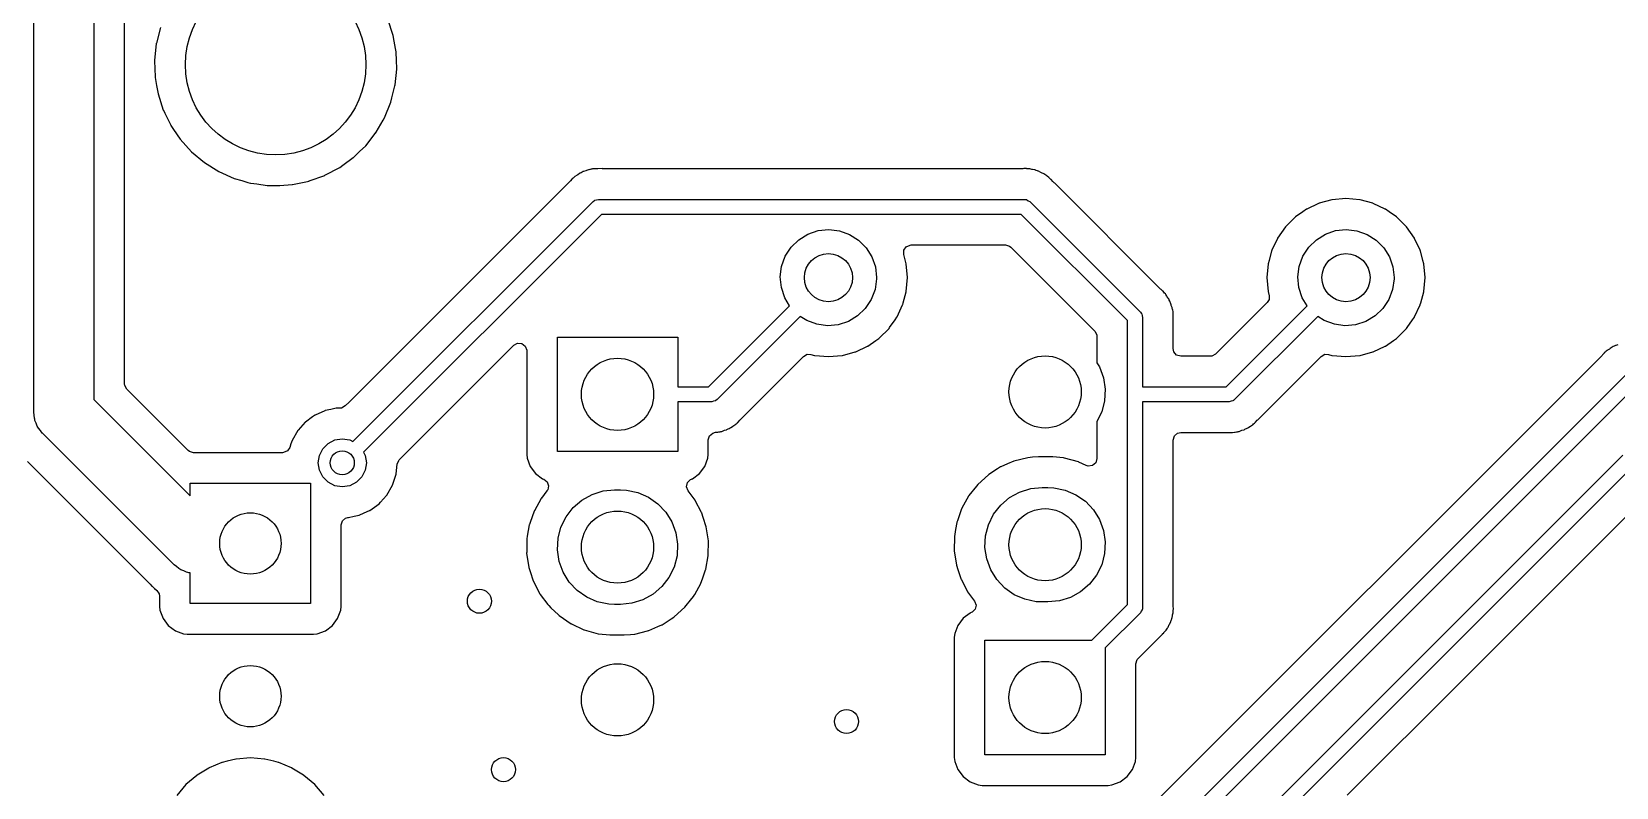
# Model space of a CAD drawing. Extents: x 3.43 to 6.79, y -5.81 to -1.74.
# Drawn here: x 4.605 to 5.641, y -3.63 to -3.135 of the extents above; entities that cross this region are included whole.
import ezdxf

# ---------------------------------------------------------------- set-up
doc = ezdxf.new("R2010")
doc.units = 0
doc.header["$MEASUREMENT"] = 0
doc.layers.add('BLACK', color=7, linetype='CONTINUOUS')

msp = doc.modelspace()

# ---------------------------------------------------------------- linework, layer by layer
at = {"layer": 'BLACK', "linetype": 'CONTINUOUS'}
for p, q in [((4.60606, -3.38401), (4.60606, -3.02574)), ((4.64543, -3.0339), (4.64543, -3.37586)), ((4.66545, -3.36551), (4.66545, -3.04425)), ((4.84124, -3.13747), (4.83782, -3.12696)), ((4.6889, -3.13232), (4.68635, -3.14255)), ((4.84191, -3.14128), (4.84124, -3.13747)), ((4.68624, -3.14306), (4.68513, -3.15371)), ((4.68625, -3.14306), (4.68624, -3.14306)), ((4.68626, -3.14288), (4.68625, -3.14306)), ((4.68635, -3.14255), (4.68626, -3.14288)), ((4.84276, -3.14611), (4.84191, -3.14128)), ((4.84316, -3.14836), (4.84276, -3.14611)), ((4.84317, -3.14854), (4.84316, -3.14836)), ((4.84335, -3.15388), (4.84317, -3.14854)), ((4.84317, -3.14854), (4.84317, -3.14854)), ((4.68513, -3.15371), (4.68511, -3.15388)), ((4.68511, -3.15388), (4.68511, -3.15406)), ((4.68511, -3.15406), (4.68511, -3.15406)), ((4.68511, -3.15406), (4.68548, -3.1646)), ((4.84245, -3.1698), (4.84353, -3.15959)), ((4.84354, -3.15924), (4.84335, -3.15388)), ((4.84353, -3.15959), (4.84355, -3.15942)), ((4.84353, -3.15959), (4.84353, -3.15959)), ((4.84355, -3.15942), (4.84354, -3.15924)), ((4.68548, -3.1646), (4.68549, -3.16494)), ((4.68549, -3.16494), (4.68552, -3.16511)), ((4.68552, -3.16511), (4.68552, -3.16511)), ((4.68552, -3.16511), (4.68644, -3.17028)), ((4.68644, -3.17028), (4.68741, -3.17583)), ((4.84042, -3.17831), (4.84235, -3.17058)), ((4.84235, -3.17058), (4.84239, -3.17041)), ((4.84235, -3.17058), (4.84235, -3.17058)), ((4.84239, -3.17041), (4.84245, -3.1698)), ((4.68741, -3.17583), (4.69083, -3.18634)), ((4.83557, -3.1914), (4.83972, -3.18114)), ((4.83972, -3.18114), (4.84042, -3.17831)), ((4.69083, -3.18634), (4.69091, -3.1865)), ((4.69091, -3.1865), (4.69091, -3.1865)), ((4.69091, -3.1865), (4.69182, -3.18838)), ((4.69182, -3.18838), (4.69568, -3.19628)), ((4.83013, -3.20083), (4.83468, -3.19294)), ((4.83468, -3.19294), (4.83557, -3.1914)), ((4.69568, -3.19628), (4.69578, -3.19643)), ((4.69578, -3.19643), (4.69578, -3.19643)), ((4.69578, -3.19643), (4.6975, -3.19899)), ((4.6975, -3.19899), (4.70186, -3.20545)), ((4.82323, -3.20969), (4.82942, -3.20177)), ((4.82942, -3.20177), (4.82994, -3.20111)), ((4.82994, -3.20111), (4.83004, -3.20098)), ((4.82994, -3.20111), (4.82994, -3.20111)), ((4.83004, -3.20098), (4.83013, -3.20083)), ((4.83013, -3.20083), (4.83013, -3.20083)), ((4.70186, -3.20545), (4.70926, -3.21367)), ((4.70926, -3.21367), (4.71773, -3.22078)), ((4.81603, -3.21664), (4.81925, -3.21354)), ((4.81925, -3.21354), (4.82323, -3.20969)), ((4.71773, -3.22078), (4.72711, -3.22664)), ((4.79657, -3.22906), (4.80633, -3.22387)), ((4.80633, -3.22387), (4.8082, -3.22251)), ((4.8082, -3.22251), (4.81514, -3.21747)), ((4.81514, -3.21747), (4.81528, -3.21737)), ((4.81514, -3.21747), (4.81514, -3.21747)), ((4.81528, -3.21737), (4.81603, -3.21664)), ((4.72711, -3.22664), (4.73722, -3.23114)), ((4.73722, -3.23114), (4.74222, -3.23257)), ((4.74222, -3.23257), (4.7462, -3.23371)), ((4.7462, -3.23371), (4.74785, -3.23419)), ((4.74785, -3.23419), (4.74802, -3.23421)), ((4.74802, -3.23421), (4.74802, -3.23421)), ((4.74802, -3.23421), (4.75194, -3.23476)), ((4.77536, -3.23515), (4.78618, -3.23285)), ((4.78618, -3.23285), (4.78634, -3.23279)), ((4.78634, -3.23279), (4.7964, -3.22912)), ((4.78634, -3.23279), (4.78634, -3.23279)), ((4.7964, -3.22912), (4.79657, -3.22906)), ((4.7964, -3.22912), (4.7964, -3.22912)), ((4.95684, -3.2331), (4.86608, -3.32385)), ((4.95715, -3.23275), (4.95684, -3.2331)), ((4.95806, -3.23165), (4.95715, -3.23275)), ((4.95826, -3.23141), (4.95806, -3.23165)), ((4.95806, -3.23165), (4.95806, -3.23165)), ((4.95891, -3.23094), (4.95826, -3.23141)), ((4.9595, -3.23044), (4.95891, -3.23094)), ((4.95984, -3.23009), (4.9595, -3.23044)), ((4.96007, -3.22987), (4.95984, -3.23009)), ((4.96156, -3.22899), (4.96007, -3.22987)), ((4.96195, -3.22873), (4.96156, -3.22899)), ((4.96311, -3.22789), (4.96195, -3.22873)), ((4.96336, -3.22771), (4.96311, -3.22789)), ((4.96311, -3.22789), (4.96311, -3.22789)), ((4.96365, -3.22759), (4.96336, -3.22771)), ((4.96392, -3.22749), (4.96365, -3.22759)), ((4.96365, -3.22759), (4.96365, -3.22759)), ((4.9641, -3.22741), (4.96392, -3.22749)), ((4.9648, -3.22707), (4.9641, -3.22741)), ((4.96549, -3.22666), (4.9648, -3.22707)), ((4.96579, -3.22658), (4.96549, -3.22666)), ((4.96716, -3.22618), (4.96579, -3.22658)), ((4.96579, -3.22658), (4.96579, -3.22658)), ((4.9676, -3.22603), (4.96716, -3.22618)), ((4.96893, -3.2255), (4.9676, -3.22603)), ((4.96922, -3.22539), (4.96893, -3.2255)), ((4.96893, -3.2255), (4.96893, -3.2255)), ((4.96993, -3.2253), (4.96922, -3.22539)), ((4.97001, -3.22529), (4.96993, -3.2253)), ((4.97077, -3.22513), (4.97001, -3.22529)), ((4.97124, -3.22499), (4.97077, -3.22513)), ((4.97154, -3.22491), (4.97124, -3.22499)), ((4.97185, -3.2249), (4.97154, -3.22491)), ((4.97229, -3.22488), (4.97185, -3.2249)), ((4.97185, -3.2249), (4.97185, -3.2249)), ((4.97328, -3.22485), (4.97229, -3.22488)), ((4.97375, -3.22482), (4.97328, -3.22485)), ((4.9739, -3.2248), (4.97375, -3.22482)), ((4.975, -3.2248), (4.9739, -3.2248)), ((4.97516, -3.22479), (4.975, -3.2248)), ((4.97784, -3.22471), (4.97516, -3.22479)), ((4.97813, -3.22477), (4.97784, -3.22471)), ((4.97857, -3.2248), (4.97813, -3.22477)), ((5.25276, -3.2248), (4.97857, -3.2248)), ((5.25323, -3.22477), (5.25276, -3.2248)), ((5.25391, -3.22471), (5.25323, -3.22477)), ((5.25323, -3.22477), (5.25323, -3.22477)), ((5.25465, -3.22464), (5.25391, -3.22471)), ((5.25496, -3.22461), (5.25465, -3.22464)), ((5.25465, -3.22464), (5.25465, -3.22464)), ((5.25559, -3.22471), (5.25496, -3.22461)), ((5.25575, -3.22473), (5.25559, -3.22471)), ((5.25653, -3.2248), (5.25575, -3.22473)), ((5.25732, -3.2248), (5.25653, -3.2248)), ((5.25763, -3.22487), (5.25732, -3.2248)), ((5.25901, -3.22523), (5.25763, -3.22487)), ((5.25763, -3.22487), (5.25763, -3.22487)), ((5.25947, -3.22532), (5.25901, -3.22523)), ((5.26088, -3.22555), (5.25947, -3.22532)), ((5.26119, -3.2256), (5.26088, -3.22555)), ((5.26088, -3.22555), (5.26088, -3.22555)), ((5.26147, -3.22572), (5.26119, -3.2256)), ((5.26192, -3.22591), (5.26147, -3.22572)), ((5.26147, -3.22572), (5.26147, -3.22572)), ((5.26266, -3.22616), (5.26192, -3.22591)), ((5.26313, -3.22628), (5.26266, -3.22616)), ((5.26343, -3.22636), (5.26313, -3.22628)), ((5.26313, -3.22628), (5.26313, -3.22628)), ((5.26488, -3.22716), (5.26343, -3.22636)), ((5.26495, -3.2272), (5.26488, -3.22716)), ((5.26537, -3.22741), (5.26495, -3.2272)), ((5.26697, -3.2281), (5.26537, -3.22741)), ((5.26757, -3.22857), (5.26697, -3.2281)), ((5.2676, -3.22859), (5.26757, -3.22857)), ((5.26825, -3.22901), (5.2676, -3.22859)), ((5.26868, -3.22925), (5.26825, -3.22901)), ((5.26895, -3.2294), (5.26868, -3.22925)), ((5.26868, -3.22925), (5.26868, -3.22925)), ((5.26918, -3.22961), (5.26895, -3.2294)), ((5.27022, -3.23059), (5.26918, -3.22961)), ((5.27057, -3.23089), (5.27022, -3.23059)), ((5.27058, -3.2309), (5.27057, -3.23089)), ((5.2707, -3.23099), (5.27058, -3.2309)), ((5.27081, -3.2311), (5.2707, -3.23099)), ((5.27148, -3.23177), (5.27081, -3.2311)), ((5.27159, -3.23188), (5.27148, -3.23177)), ((5.27289, -3.2331), (5.27159, -3.23188)), ((5.27354, -3.23371), (5.27289, -3.2331)), ((5.27371, -3.23397), (5.27354, -3.23371)), ((5.274, -3.23429), (5.27371, -3.23397)), ((5.34321, -3.30351), (5.274, -3.23429)), ((4.75194, -3.23476), (4.7588, -3.23572)), ((4.7588, -3.23572), (4.76709, -3.23572)), ((4.76709, -3.23572), (4.76717, -3.23572)), ((4.76717, -3.23572), (4.77519, -3.23516)), ((4.76717, -3.23572), (4.76717, -3.23572)), ((4.77519, -3.23516), (4.77536, -3.23515)), ((4.77519, -3.23516), (4.77519, -3.23516)), ((4.97431, -3.24516), (4.97547, -3.24481)), ((4.97547, -3.24481), (5.25417, -3.24481)), ((5.25417, -3.24481), (5.25504, -3.24494)), ((5.46457, -3.24435), (5.45559, -3.24514)), ((5.47355, -3.24514), (5.46457, -3.24435)), ((4.81487, -3.40337), (4.97199, -3.24626)), ((4.97751, -3.25466), (4.82183, -3.41033)), ((4.97199, -3.24626), (4.97269, -3.24573)), ((4.97269, -3.24573), (4.97281, -3.24559)), ((4.97281, -3.24559), (4.97292, -3.24556)), ((4.97292, -3.24556), (4.97312, -3.24541)), ((4.97312, -3.24541), (4.97431, -3.24516)), ((5.25213, -3.25466), (4.97751, -3.25466)), ((5.32165, -3.32418), (5.25213, -3.25466)), ((5.25504, -3.24494), (5.25522, -3.24493)), ((5.25522, -3.24493), (5.25532, -3.24498)), ((5.25532, -3.24498), (5.25557, -3.24502)), ((5.25557, -3.24502), (5.25659, -3.24568)), ((5.25659, -3.24568), (5.25765, -3.24626)), ((5.25765, -3.24626), (5.33005, -3.31866)), ((5.43631, -3.25296), (5.4315, -3.25632)), ((5.43871, -3.25128), (5.43631, -3.25296)), ((5.43891, -3.25119), (5.43871, -3.25128)), ((5.44668, -3.24756), (5.43891, -3.25119)), ((5.43891, -3.25119), (5.43891, -3.25119)), ((5.44688, -3.24747), (5.44668, -3.24756)), ((5.44668, -3.24756), (5.44668, -3.24756)), ((5.44709, -3.24741), (5.44688, -3.24747)), ((5.45538, -3.24519), (5.44709, -3.24741)), ((5.44709, -3.24741), (5.44709, -3.24741)), ((5.45559, -3.24514), (5.45538, -3.24519)), ((5.45538, -3.24519), (5.45538, -3.24519)), ((5.47376, -3.24519), (5.47355, -3.24514)), ((5.48204, -3.24741), (5.47376, -3.24519)), ((5.47376, -3.24519), (5.47376, -3.24519)), ((5.48225, -3.24747), (5.48204, -3.24741)), ((5.48204, -3.24741), (5.48204, -3.24741)), ((5.48245, -3.24756), (5.48225, -3.24747)), ((5.49023, -3.25119), (5.48245, -3.24756)), ((5.48245, -3.24756), (5.48245, -3.24756)), ((5.49042, -3.25128), (5.49023, -3.25119)), ((5.49023, -3.25119), (5.49023, -3.25119)), ((5.49283, -3.25296), (5.49042, -3.25128)), ((5.49763, -3.25632), (5.49283, -3.25296)), ((5.11257, -3.26756), (5.11922, -3.2653)), ((5.11922, -3.2653), (5.1262, -3.26457)), ((5.1262, -3.26457), (5.13318, -3.2654)), ((5.13318, -3.2654), (5.13979, -3.26775)), ((5.42495, -3.26282), (5.41978, -3.27021)), ((5.43133, -3.25645), (5.42495, -3.26282)), ((5.4315, -3.25632), (5.43133, -3.25645)), ((5.4315, -3.25632), (5.4315, -3.25632)), ((5.45116, -3.26756), (5.4578, -3.2653)), ((5.4578, -3.2653), (5.46479, -3.26457)), ((5.46479, -3.26457), (5.47176, -3.2654)), ((5.47176, -3.2654), (5.47837, -3.26775)), ((5.49781, -3.25645), (5.49763, -3.25632)), ((5.49763, -3.25632), (5.49763, -3.25632)), ((5.50418, -3.26282), (5.49781, -3.25645)), ((5.50935, -3.27021), (5.50418, -3.26282)), ((5.10158, -3.27616), (5.10659, -3.27124)), ((5.10659, -3.27124), (5.11257, -3.26756)), ((5.13979, -3.26775), (5.14572, -3.27152)), ((5.14572, -3.27152), (5.15067, -3.2765)), ((5.17533, -3.27813), (5.17689, -3.27581)), ((5.17689, -3.27581), (5.17946, -3.27471)), ((5.17946, -3.27471), (5.18005, -3.27468)), ((5.18005, -3.27468), (5.24179, -3.27468)), ((5.24179, -3.27468), (5.24447, -3.27546)), ((5.24447, -3.27546), (5.24529, -3.27613)), ((5.41969, -3.2704), (5.41609, -3.27813)), ((5.41978, -3.27021), (5.41969, -3.2704)), ((5.41969, -3.2704), (5.41969, -3.2704)), ((5.44016, -3.27616), (5.44518, -3.27124)), ((5.44518, -3.27124), (5.45116, -3.26756)), ((5.47837, -3.26775), (5.4843, -3.27152)), ((5.4843, -3.27152), (5.48925, -3.2765)), ((5.50944, -3.2704), (5.50935, -3.27021)), ((5.51304, -3.27813), (5.50944, -3.2704)), ((5.50944, -3.2704), (5.50944, -3.2704)), ((5.09537, -3.28866), (5.09777, -3.28206)), ((5.09777, -3.28206), (5.10158, -3.27616)), ((5.15067, -3.2765), (5.15439, -3.28245)), ((5.15439, -3.28245), (5.1567, -3.28909)), ((5.17526, -3.28092), (5.17533, -3.27813)), ((5.17691, -3.28708), (5.17526, -3.28092)), ((5.24529, -3.27613), (5.25793, -3.28877)), ((5.41421, -3.28494), (5.41364, -3.28708)), ((5.41592, -3.27859), (5.41421, -3.28494)), ((5.41597, -3.27838), (5.41592, -3.27859)), ((5.41592, -3.27859), (5.41592, -3.27859)), ((5.41609, -3.27813), (5.41597, -3.27838)), ((5.43395, -3.28866), (5.43636, -3.28206)), ((5.43636, -3.28206), (5.44016, -3.27616)), ((5.48925, -3.2765), (5.49297, -3.28245)), ((5.49297, -3.28245), (5.49528, -3.28909)), ((5.51316, -3.27838), (5.51304, -3.27813)), ((5.51322, -3.27859), (5.51316, -3.27838)), ((5.51492, -3.28494), (5.51322, -3.27859)), ((5.51322, -3.27859), (5.51322, -3.27859)), ((5.51549, -3.28708), (5.51492, -3.28494)), ((5.09449, -3.29562), (5.09537, -3.28866)), ((5.09518, -3.30261), (5.09449, -3.29562)), ((5.1567, -3.28909), (5.15748, -3.29606)), ((5.15748, -3.29606), (5.15747, -3.29694)), ((5.1777, -3.29606), (5.17691, -3.28708)), ((5.17691, -3.30504), (5.1777, -3.29606)), ((5.25793, -3.28877), (5.28737, -3.31821)), ((5.41364, -3.28708), (5.41285, -3.29606)), ((5.41285, -3.29606), (5.41364, -3.30504)), ((5.43307, -3.29562), (5.43395, -3.28866)), ((5.43376, -3.30261), (5.43307, -3.29562)), ((5.49528, -3.28909), (5.49606, -3.29606)), ((5.49606, -3.29606), (5.49605, -3.29694)), ((5.51628, -3.29606), (5.51549, -3.28708)), ((5.51549, -3.30504), (5.51628, -3.29606)), ((5.09739, -3.30927), (5.09518, -3.30261)), ((5.15649, -3.3039), (5.154, -3.31046)), ((5.15747, -3.29694), (5.15649, -3.3039)), ((5.17487, -3.31266), (5.17686, -3.30525)), ((5.17686, -3.30525), (5.17691, -3.30504)), ((5.17686, -3.30525), (5.17686, -3.30525)), ((5.34356, -3.30382), (5.34321, -3.30351)), ((5.34459, -3.30468), (5.34356, -3.30382)), ((5.3449, -3.30493), (5.34459, -3.30468)), ((5.34537, -3.30558), (5.3449, -3.30493)), ((5.34587, -3.30617), (5.34537, -3.30558)), ((5.34644, -3.30673), (5.34587, -3.30617)), ((5.3466, -3.307), (5.34644, -3.30673)), ((5.34732, -3.30823), (5.3466, -3.307)), ((5.41364, -3.30504), (5.41417, -3.307)), ((5.41417, -3.307), (5.41431, -3.30754)), ((5.43598, -3.30927), (5.43376, -3.30261)), ((5.49507, -3.3039), (5.49258, -3.31046)), ((5.49605, -3.29694), (5.49507, -3.3039)), ((5.51345, -3.31266), (5.51544, -3.30525)), ((5.51544, -3.30525), (5.51549, -3.30504)), ((5.51544, -3.30525), (5.51544, -3.30525)), ((5.04757, -3.36752), (5.10057, -3.31452)), ((5.10057, -3.31452), (5.09739, -3.30927)), ((5.15011, -3.31631), (5.14503, -3.32115)), ((5.154, -3.31046), (5.15011, -3.31631)), ((5.17086, -3.32172), (5.17449, -3.31395)), ((5.17449, -3.31395), (5.17458, -3.31375)), ((5.17449, -3.31395), (5.17449, -3.31395)), ((5.17458, -3.31375), (5.17487, -3.31266)), ((5.34758, -3.30862), (5.34732, -3.30823)), ((5.3482, -3.30948), (5.34758, -3.30862)), ((5.3486, -3.31003), (5.3482, -3.30948)), ((5.34886, -3.31067), (5.3486, -3.31003)), ((5.3489, -3.31077), (5.34886, -3.31067)), ((5.34924, -3.31147), (5.3489, -3.31077)), ((5.34965, -3.31216), (5.34924, -3.31147)), ((5.34973, -3.31246), (5.34965, -3.31216)), ((5.35013, -3.31383), (5.34973, -3.31246)), ((5.35028, -3.31427), (5.35013, -3.31383)), ((5.35081, -3.3156), (5.35028, -3.31427)), ((5.35092, -3.31589), (5.35081, -3.3156)), ((5.35081, -3.3156), (5.35081, -3.3156)), ((5.35096, -3.3162), (5.35092, -3.31589)), ((5.35102, -3.31668), (5.35096, -3.3162)), ((5.35096, -3.3162), (5.35096, -3.3162)), ((5.35118, -3.31744), (5.35102, -3.31668)), ((5.41303, -3.31233), (5.37931, -3.34605)), ((5.38615, -3.36752), (5.43915, -3.31452)), ((5.41424, -3.31034), (5.41303, -3.31233)), ((5.41431, -3.30754), (5.41424, -3.31034)), ((5.43915, -3.31452), (5.43598, -3.30927)), ((5.48869, -3.31631), (5.48361, -3.32115)), ((5.49258, -3.31046), (5.48869, -3.31631)), ((5.50944, -3.32172), (5.51307, -3.31395)), ((5.51307, -3.31395), (5.51316, -3.31375)), ((5.51307, -3.31395), (5.51307, -3.31395)), ((5.51316, -3.31375), (5.51345, -3.31266)), ((4.86608, -3.32385), (4.81242, -3.3775)), ((5.10758, -3.32143), (5.05309, -3.37592)), ((5.11178, -3.32418), (5.10758, -3.32143)), ((5.11836, -3.32662), (5.11178, -3.32418)), ((5.12532, -3.32755), (5.11836, -3.32662)), ((5.13232, -3.32692), (5.12532, -3.32755)), ((5.139, -3.32475), (5.13232, -3.32692)), ((5.14503, -3.32115), (5.139, -3.32475)), ((5.16599, -3.32875), (5.16958, -3.32362)), ((5.16958, -3.32362), (5.17077, -3.32192)), ((5.17077, -3.32192), (5.17086, -3.32172)), ((5.17086, -3.32172), (5.17086, -3.32172)), ((5.28737, -3.31821), (5.30018, -3.33102)), ((5.32165, -3.50997), (5.32165, -3.32418)), ((5.33005, -3.31866), (5.33058, -3.31936)), ((5.33058, -3.31936), (5.33072, -3.31948)), ((5.33072, -3.31948), (5.33075, -3.31959)), ((5.33075, -3.31959), (5.3309, -3.31979)), ((5.3309, -3.31979), (5.33115, -3.32098)), ((5.33115, -3.32098), (5.3315, -3.32214)), ((5.3315, -3.32214), (5.3315, -3.36752)), ((5.3514, -3.31821), (5.35118, -3.31744)), ((5.35141, -3.31852), (5.3514, -3.31821)), ((5.35146, -3.31995), (5.35141, -3.31852)), ((5.35141, -3.31852), (5.35141, -3.31852)), ((5.3515, -3.32041), (5.35146, -3.31995)), ((5.35152, -3.32057), (5.3515, -3.32041)), ((5.35152, -3.32167), (5.35152, -3.32057)), ((5.35152, -3.32183), (5.35152, -3.32167)), ((5.3516, -3.32451), (5.35152, -3.32183)), ((5.35152, -3.32524), (5.35154, -3.3248)), ((5.35152, -3.34254), (5.35152, -3.32524)), ((5.35154, -3.3248), (5.3516, -3.32451)), ((5.44616, -3.32143), (5.39167, -3.37592)), ((5.45037, -3.32418), (5.44616, -3.32143)), ((5.45695, -3.32662), (5.45037, -3.32418)), ((5.46391, -3.32755), (5.45695, -3.32662)), ((5.4709, -3.32692), (5.46391, -3.32755)), ((5.47758, -3.32475), (5.4709, -3.32692)), ((5.48361, -3.32115), (5.47758, -3.32475)), ((5.50457, -3.32875), (5.50816, -3.32362)), ((5.50816, -3.32362), (5.50935, -3.32192)), ((5.50935, -3.32192), (5.50944, -3.32172)), ((5.50944, -3.32172), (5.50944, -3.32172)), ((4.94862, -3.40994), (4.94862, -3.33494)), ((4.94862, -3.33494), (5.02736, -3.33494)), ((5.02736, -3.33494), (5.02736, -3.36752)), ((5.15184, -3.34085), (5.15709, -3.33717)), ((5.15709, -3.33717), (5.15905, -3.3358)), ((5.15905, -3.3358), (5.15922, -3.33568)), ((5.15905, -3.3358), (5.15905, -3.3358)), ((5.15922, -3.33568), (5.1656, -3.3293)), ((5.1656, -3.3293), (5.16599, -3.32875)), ((5.30018, -3.33102), (5.30152, -3.33347)), ((5.30152, -3.33347), (5.30163, -3.33453)), ((5.30163, -3.33453), (5.30163, -3.35175)), ((5.49042, -3.34085), (5.49568, -3.33717)), ((5.49568, -3.33717), (5.49763, -3.3358)), ((5.49763, -3.3358), (5.49781, -3.33568)), ((5.49763, -3.3358), (5.49763, -3.3358)), ((5.49781, -3.33568), (5.50418, -3.3293)), ((5.50418, -3.3293), (5.50457, -3.32875)), ((4.8452, -3.41527), (4.92013, -3.34034)), ((4.92013, -3.34034), (4.92259, -3.339)), ((4.92259, -3.339), (4.92538, -3.3392)), ((4.92538, -3.3392), (4.92761, -3.34088)), ((4.92761, -3.34088), (4.92859, -3.3435)), ((4.92859, -3.3435), (4.9286, -3.34385)), ((4.9286, -3.34385), (4.9286, -3.41184)), ((5.06824, -3.38908), (5.10971, -3.3476)), ((5.10971, -3.3476), (5.11217, -3.34626)), ((5.11217, -3.34626), (5.11451, -3.34632)), ((5.11451, -3.34632), (5.11679, -3.34693)), ((5.11679, -3.34693), (5.1168, -3.34693)), ((5.1168, -3.34693), (5.117, -3.34699)), ((5.117, -3.34699), (5.12598, -3.34778)), ((5.12598, -3.34778), (5.13496, -3.34699)), ((5.13496, -3.34699), (5.13517, -3.34693)), ((5.13517, -3.34693), (5.14346, -3.34471)), ((5.13517, -3.34693), (5.13517, -3.34693)), ((5.14346, -3.34471), (5.14367, -3.34466)), ((5.14346, -3.34471), (5.14346, -3.34471)), ((5.14367, -3.34466), (5.14387, -3.34457)), ((5.14387, -3.34457), (5.15164, -3.34094)), ((5.15164, -3.34094), (5.15184, -3.34085)), ((5.15164, -3.34094), (5.15164, -3.34094)), ((5.63215, -3.34692), (5.26701, -3.71206)), ((5.35196, -3.3446), (5.35152, -3.34254)), ((5.35379, -3.34671), (5.35196, -3.3446)), ((5.35648, -3.3475), (5.35379, -3.34671)), ((5.3758, -3.3475), (5.35648, -3.3475)), ((5.37686, -3.34739), (5.3758, -3.3475)), ((5.37931, -3.34605), (5.37686, -3.34739)), ((5.40682, -3.38908), (5.4483, -3.3476)), ((5.4483, -3.3476), (5.45075, -3.34626)), ((5.45075, -3.34626), (5.45309, -3.34632)), ((5.45309, -3.34632), (5.45538, -3.34693)), ((5.45538, -3.34693), (5.45538, -3.34693)), ((5.45538, -3.34693), (5.45559, -3.34699)), ((5.45559, -3.34699), (5.46457, -3.34778)), ((5.46457, -3.34778), (5.47355, -3.34699)), ((5.47355, -3.34699), (5.47376, -3.34693)), ((5.47376, -3.34693), (5.48204, -3.34471)), ((5.47376, -3.34693), (5.47376, -3.34693)), ((5.48204, -3.34471), (5.48225, -3.34466)), ((5.48204, -3.34471), (5.48204, -3.34471)), ((5.48225, -3.34466), (5.48245, -3.34457)), ((5.48245, -3.34457), (5.49023, -3.34094)), ((5.49023, -3.34094), (5.49042, -3.34085)), ((5.49023, -3.34094), (5.49023, -3.34094)), ((5.63247, -3.34658), (5.63215, -3.34692)), ((5.63338, -3.34548), (5.63247, -3.34658)), ((5.63358, -3.34524), (5.63338, -3.34548)), ((5.63422, -3.34477), (5.63358, -3.34524)), ((5.63482, -3.34426), (5.63422, -3.34477)), ((5.63538, -3.3437), (5.63482, -3.34426)), ((5.63565, -3.34354), (5.63538, -3.3437)), ((5.63688, -3.34281), (5.63565, -3.34354)), ((5.63565, -3.34354), (5.63565, -3.34354)), ((5.63727, -3.34256), (5.63688, -3.34281)), ((5.63739, -3.34247), (5.63727, -3.34256)), ((5.63868, -3.34153), (5.63739, -3.34247)), ((5.63942, -3.34124), (5.63868, -3.34153)), ((5.64012, -3.3409), (5.63942, -3.34124)), ((5.64054, -3.34065), (5.64012, -3.3409)), ((5.6408, -3.34049), (5.64054, -3.34065)), ((5.6411, -3.3404), (5.6408, -3.34049)), ((5.64248, -3.34001), (5.6411, -3.3404)), ((5.6411, -3.3404), (5.6411, -3.3404)), ((5.30163, -3.35175), (5.30329, -3.35443)), ((5.30329, -3.35443), (5.30591, -3.36154)), ((4.66557, -3.36657), (4.66545, -3.36551)), ((4.66691, -3.36902), (4.66557, -3.36657)), ((4.70708, -3.40919), (4.66691, -3.36902)), ((5.02736, -3.36752), (5.04757, -3.36752)), ((5.26241, -3.74497), (5.64731, -3.36008)), ((5.65283, -3.36848), (5.26793, -3.75337)), ((5.30591, -3.36154), (5.30704, -3.36903)), ((5.30704, -3.36903), (5.30665, -3.3766)), ((5.3315, -3.36752), (5.38615, -3.36752)), ((4.64543, -3.37586), (4.70842, -3.43885)), ((4.81242, -3.3775), (4.80986, -3.38006)), ((5.04961, -3.37736), (5.02736, -3.37736)), ((5.02736, -3.37736), (5.02736, -3.40994)), ((5.05077, -3.37702), (5.04961, -3.37736)), ((5.05195, -3.37677), (5.05077, -3.37702)), ((5.05216, -3.37661), (5.05195, -3.37677)), ((5.05226, -3.37658), (5.05216, -3.37661)), ((5.05238, -3.37645), (5.05226, -3.37658)), ((5.05309, -3.37592), (5.05238, -3.37645)), ((5.30665, -3.3766), (5.30473, -3.38394)), ((5.38819, -3.37736), (5.3315, -3.37736)), ((5.3315, -3.37736), (5.3315, -3.51201)), ((5.38935, -3.37702), (5.38819, -3.37736)), ((5.39054, -3.37677), (5.38935, -3.37702)), ((5.39074, -3.37661), (5.39054, -3.37677)), ((5.39085, -3.37658), (5.39074, -3.37661)), ((5.39097, -3.37645), (5.39085, -3.37658)), ((5.39167, -3.37592), (5.39097, -3.37645)), ((4.60635, -3.386), (4.60606, -3.38401)), ((4.60647, -3.388), (4.60635, -3.386)), ((4.60674, -3.38875), (4.60647, -3.388)), ((4.60685, -3.38954), (4.60674, -3.38875)), ((4.60769, -3.39136), (4.60685, -3.38954)), ((4.78837, -3.38727), (4.78385, -3.39056)), ((4.78972, -3.38629), (4.78837, -3.38727)), ((4.78993, -3.38614), (4.78972, -3.38629)), ((4.78972, -3.38629), (4.78972, -3.38629)), ((4.79017, -3.38603), (4.78993, -3.38614)), ((4.79656, -3.38318), (4.79017, -3.38603)), ((4.79017, -3.38603), (4.79017, -3.38603)), ((4.7968, -3.38308), (4.79656, -3.38318)), ((4.79656, -3.38318), (4.79656, -3.38318)), ((4.80048, -3.3823), (4.7968, -3.38308)), ((4.8039, -3.38157), (4.80048, -3.3823)), ((4.80415, -3.38152), (4.8039, -3.38157)), ((4.8039, -3.38157), (4.8039, -3.38157)), ((4.80636, -3.38152), (4.80415, -3.38152)), ((4.80741, -3.3814), (4.80636, -3.38152)), ((4.80986, -3.38006), (4.80741, -3.3814)), ((5.06682, -3.39077), (5.06793, -3.38943)), ((5.06793, -3.38943), (5.06824, -3.38908)), ((5.30473, -3.38394), (5.30163, -3.39024)), ((5.4054, -3.39077), (5.40651, -3.38943)), ((5.40651, -3.38943), (5.40682, -3.38908)), ((4.60837, -3.39325), (4.60769, -3.39136)), ((4.60884, -3.39389), (4.60837, -3.39325)), ((4.60916, -3.39462), (4.60884, -3.39389)), ((4.61047, -3.39614), (4.60916, -3.39462)), ((4.61166, -3.39776), (4.61047, -3.39614)), ((4.61183, -3.39793), (4.61166, -3.39776)), ((4.69785, -3.48395), (4.61183, -3.39793)), ((4.77882, -3.39614), (4.77506, -3.40266)), ((4.77903, -3.39591), (4.77882, -3.39614)), ((4.78367, -3.39075), (4.77903, -3.39591)), ((4.78385, -3.39056), (4.78367, -3.39075)), ((4.78367, -3.39075), (4.78367, -3.39075)), ((5.04738, -3.40227), (5.04817, -3.39959)), ((5.04817, -3.39959), (5.05028, -3.39776)), ((5.05028, -3.39776), (5.05219, -3.39731)), ((5.05219, -3.39731), (5.05323, -3.39728)), ((5.05323, -3.39728), (5.05354, -3.39727)), ((5.05354, -3.39727), (5.0543, -3.39705)), ((5.0543, -3.39705), (5.05507, -3.39689)), ((5.05507, -3.39689), (5.05555, -3.39683)), ((5.05555, -3.39683), (5.05586, -3.39679)), ((5.05555, -3.39683), (5.05555, -3.39683)), ((5.05586, -3.39679), (5.05615, -3.39668)), ((5.05615, -3.39668), (5.05748, -3.39615)), ((5.05615, -3.39668), (5.05615, -3.39668)), ((5.05748, -3.39615), (5.05792, -3.396)), ((5.05792, -3.396), (5.05929, -3.3956)), ((5.05929, -3.3956), (5.05959, -3.39551)), ((5.05929, -3.3956), (5.05929, -3.3956)), ((5.05959, -3.39551), (5.05986, -3.39535)), ((5.05986, -3.39535), (5.06028, -3.39511)), ((5.05986, -3.39535), (5.05986, -3.39535)), ((5.06028, -3.39511), (5.06098, -3.39476)), ((5.06098, -3.39476), (5.06172, -3.39447)), ((5.06172, -3.39447), (5.06213, -3.39417)), ((5.06213, -3.39417), (5.06313, -3.39345)), ((5.06313, -3.39345), (5.06352, -3.39319)), ((5.06352, -3.39319), (5.06475, -3.39246)), ((5.06475, -3.39246), (5.06501, -3.3923)), ((5.06475, -3.39246), (5.06475, -3.39246)), ((5.06501, -3.3923), (5.06558, -3.39174)), ((5.06558, -3.39174), (5.06617, -3.39124)), ((5.06617, -3.39124), (5.06656, -3.39095)), ((5.06656, -3.39095), (5.06682, -3.39077)), ((5.30163, -3.39024), (5.30163, -3.41455)), ((5.35152, -3.40234), (5.3523, -3.39966)), ((5.3523, -3.39966), (5.35442, -3.39783)), ((5.35442, -3.39783), (5.35648, -3.39738)), ((5.35648, -3.39738), (5.38509, -3.39738)), ((5.38509, -3.39738), (5.38553, -3.3974)), ((5.38553, -3.3974), (5.38582, -3.39747)), ((5.38582, -3.39747), (5.38614, -3.39746)), ((5.38614, -3.39746), (5.3885, -3.39738)), ((5.38614, -3.39746), (5.38614, -3.39746)), ((5.3885, -3.39738), (5.38866, -3.39738)), ((5.38866, -3.39738), (5.38976, -3.39738)), ((5.38976, -3.39738), (5.38991, -3.39736)), ((5.38991, -3.39736), (5.38992, -3.39736)), ((5.38992, -3.39736), (5.39038, -3.39733)), ((5.39038, -3.39733), (5.39165, -3.39729)), ((5.39165, -3.39729), (5.39181, -3.39728)), ((5.39181, -3.39728), (5.39212, -3.39727)), ((5.39212, -3.39727), (5.39289, -3.39705)), ((5.39289, -3.39705), (5.39365, -3.39689)), ((5.39365, -3.39689), (5.39413, -3.39683)), ((5.39413, -3.39683), (5.39444, -3.39679)), ((5.39413, -3.39683), (5.39413, -3.39683)), ((5.39444, -3.39679), (5.39473, -3.39668)), ((5.39473, -3.39668), (5.39606, -3.39615)), ((5.39473, -3.39668), (5.39473, -3.39668)), ((5.39606, -3.39615), (5.3965, -3.396)), ((5.3965, -3.396), (5.39787, -3.3956)), ((5.39787, -3.3956), (5.39817, -3.39551)), ((5.39787, -3.3956), (5.39787, -3.3956)), ((5.39817, -3.39551), (5.39844, -3.39535)), ((5.39844, -3.39535), (5.39886, -3.39511)), ((5.39844, -3.39535), (5.39844, -3.39535)), ((5.39886, -3.39511), (5.39956, -3.39476)), ((5.39956, -3.39476), (5.4003, -3.39447)), ((5.4003, -3.39447), (5.40071, -3.39417)), ((5.40071, -3.39417), (5.40171, -3.39345)), ((5.40171, -3.39345), (5.4021, -3.39319)), ((5.4021, -3.39319), (5.40333, -3.39246)), ((5.40333, -3.39246), (5.4036, -3.3923)), ((5.40333, -3.39246), (5.40333, -3.39246)), ((5.4036, -3.3923), (5.40416, -3.39174)), ((5.40416, -3.39174), (5.40475, -3.39124)), ((5.40475, -3.39124), (5.40515, -3.39095)), ((5.40515, -3.39095), (5.4054, -3.39077)), ((4.70791, -3.40986), (4.70708, -3.40919)), ((4.71059, -3.41065), (4.70791, -3.40986)), ((4.76886, -3.41065), (4.71059, -3.41065)), ((4.76942, -3.41061), (4.76886, -3.41065)), ((4.772, -3.40953), (4.76942, -3.41061)), ((4.77358, -3.40722), (4.772, -3.40953)), ((4.77431, -3.40495), (4.77358, -3.40722)), ((4.77506, -3.40266), (4.77431, -3.40495)), ((4.79294, -3.41242), (4.79517, -3.40803)), ((4.79517, -3.40803), (4.79866, -3.40454)), ((4.79866, -3.40454), (4.80305, -3.40231)), ((4.80305, -3.40231), (4.80791, -3.40154)), ((4.80791, -3.40154), (4.81278, -3.40231)), ((4.81278, -3.40231), (4.81487, -3.40337)), ((4.82183, -3.41033), (4.82289, -3.41242)), ((5.02736, -3.40994), (4.94862, -3.40994)), ((5.04738, -3.41184), (5.04738, -3.40227)), ((5.35152, -3.5106), (5.35152, -3.40234)), ((4.60206, -3.41648), (4.68197, -3.49639)), ((4.79217, -3.41728), (4.79294, -3.41242)), ((4.79294, -3.42215), (4.79217, -3.41728)), ((4.82289, -3.41242), (4.82366, -3.41728)), ((4.82366, -3.41728), (4.82289, -3.42215)), ((4.84312, -3.42445), (4.84378, -3.41826)), ((4.84378, -3.41826), (4.84484, -3.41567)), ((4.84484, -3.41567), (4.8452, -3.41527)), ((4.9286, -3.41184), (4.92887, -3.41428)), ((4.92887, -3.41428), (4.93088, -3.41965)), ((4.93088, -3.41965), (4.93432, -3.42424)), ((5.04166, -3.42424), (5.0451, -3.41965)), ((5.0451, -3.41965), (5.04712, -3.41428)), ((5.04712, -3.41428), (5.04738, -3.41184)), ((5.1668, -3.89123), (5.64569, -3.41233)), ((5.65121, -3.42073), (5.1752, -3.89675)), ((5.23857, -3.42), (5.2366, -3.42127)), ((5.23876, -3.41992), (5.23857, -3.42)), ((5.24322, -3.41798), (5.23876, -3.41992)), ((5.23876, -3.41992), (5.23876, -3.41992)), ((5.24725, -3.41623), (5.24322, -3.41798)), ((5.25642, -3.41392), (5.24725, -3.41623)), ((5.25937, -3.41368), (5.25642, -3.41392)), ((5.26335, -3.41335), (5.25937, -3.41368)), ((5.26345, -3.41335), (5.26335, -3.41335)), ((5.26335, -3.41335), (5.26335, -3.41335)), ((5.27268, -3.41335), (5.26345, -3.41335)), ((5.27281, -3.41336), (5.27268, -3.41335)), ((5.27968, -3.41409), (5.27281, -3.41336)), ((5.27281, -3.41336), (5.27281, -3.41336)), ((5.2804, -3.41417), (5.27968, -3.41409)), ((5.28952, -3.4167), (5.2804, -3.41417)), ((5.2897, -3.41679), (5.28952, -3.4167)), ((5.29458, -3.41905), (5.2897, -3.41679)), ((5.2897, -3.41679), (5.2897, -3.41679)), ((5.29597, -3.41946), (5.29458, -3.41905)), ((5.29873, -3.41906), (5.29597, -3.41946)), ((5.30085, -3.41723), (5.29873, -3.41906)), ((5.30163, -3.41455), (5.30085, -3.41723)), ((4.70842, -3.43885), (4.70842, -3.43067)), ((4.70842, -3.43067), (4.78716, -3.43067)), ((4.78716, -3.43067), (4.78716, -3.50941)), ((4.79517, -3.42654), (4.79294, -3.42215)), ((4.79866, -3.43002), (4.79517, -3.42654)), ((4.80305, -3.43226), (4.79866, -3.43002)), ((4.81717, -3.43002), (4.81278, -3.43226)), ((4.82065, -3.42654), (4.81717, -3.43002)), ((4.82289, -3.42215), (4.82065, -3.42654)), ((4.84077, -3.43191), (4.84309, -3.42476)), ((4.84309, -3.42476), (4.84312, -3.42445)), ((4.93432, -3.42424), (4.93891, -3.42768)), ((4.93891, -3.42768), (4.93969, -3.42798)), ((4.93969, -3.42798), (4.94193, -3.42965)), ((4.94193, -3.42965), (4.9429, -3.43227)), ((5.03314, -3.43296), (5.03373, -3.43023)), ((5.03373, -3.43023), (5.0357, -3.42825)), ((5.0357, -3.42825), (5.03634, -3.42796)), ((5.03634, -3.42796), (5.03674, -3.42781)), ((5.03674, -3.42781), (5.03707, -3.42768)), ((5.03674, -3.42781), (5.03674, -3.42781)), ((5.03707, -3.42768), (5.04166, -3.42424)), ((5.23063, -3.42514), (5.22364, -3.4315)), ((5.23083, -3.42501), (5.23063, -3.42514)), ((5.2366, -3.42127), (5.23083, -3.42501)), ((4.80791, -3.43303), (4.80305, -3.43226)), ((4.81278, -3.43226), (4.80791, -3.43303)), ((4.8329, -3.44299), (4.83684, -3.43862)), ((4.83684, -3.43862), (4.83701, -3.43842)), ((4.83684, -3.43862), (4.83684, -3.43862)), ((4.83701, -3.43842), (4.84077, -3.43191)), ((4.93795, -3.44068), (4.93358, -3.4486)), ((4.93805, -3.4405), (4.93795, -3.44068)), ((4.93795, -3.44068), (4.93795, -3.44068)), ((4.93817, -3.44034), (4.93805, -3.4405)), ((4.94184, -3.43569), (4.93817, -3.44034)), ((4.93817, -3.44034), (4.93817, -3.44034)), ((4.9423, -3.435), (4.94184, -3.43569)), ((4.9429, -3.43227), (4.9423, -3.435)), ((4.95897, -3.44658), (4.96472, -3.44165)), ((4.96472, -3.44165), (4.97135, -3.43797)), ((4.97135, -3.43797), (4.97858, -3.43571)), ((4.97858, -3.43571), (4.98612, -3.43494)), ((4.98612, -3.43494), (4.98986, -3.43494)), ((4.98986, -3.43494), (4.99378, -3.43515)), ((4.99378, -3.43515), (5.0012, -3.4367)), ((5.0012, -3.4367), (5.00816, -3.43971)), ((5.00816, -3.43971), (5.01437, -3.44405)), ((5.03412, -3.43558), (5.03314, -3.43296)), ((5.0387, -3.44169), (5.03412, -3.43558)), ((5.0388, -3.44187), (5.0387, -3.44169)), ((5.21767, -3.4391), (5.2133, -3.44703)), ((5.21777, -3.43893), (5.21767, -3.4391)), ((5.21767, -3.4391), (5.21767, -3.4391)), ((5.2179, -3.43877), (5.21777, -3.43893)), ((5.22279, -3.43257), (5.2179, -3.43877)), ((5.2179, -3.43877), (5.2179, -3.43877)), ((5.22364, -3.4315), (5.22279, -3.43257)), ((5.23869, -3.44501), (5.24444, -3.44007)), ((5.24444, -3.44007), (5.25107, -3.4364)), ((5.25107, -3.4364), (5.25831, -3.43413)), ((5.25831, -3.43413), (5.26585, -3.43337)), ((5.26585, -3.43337), (5.26959, -3.43337)), ((5.26959, -3.43337), (5.27351, -3.43357)), ((5.27351, -3.43357), (5.28093, -3.43512)), ((5.28093, -3.43512), (5.28788, -3.43813)), ((5.28788, -3.43813), (5.29409, -3.44248)), ((4.81571, -3.45219), (4.81903, -3.45149)), ((4.81903, -3.45149), (4.8222, -3.45007)), ((4.8222, -3.45007), (4.82566, -3.44854)), ((4.82566, -3.44854), (4.8259, -3.44843)), ((4.82566, -3.44854), (4.82566, -3.44854)), ((4.8259, -3.44843), (4.83198, -3.44401)), ((4.83198, -3.44401), (4.8329, -3.44299)), ((4.93341, -3.44897), (4.93081, -3.45632)), ((4.93348, -3.44878), (4.93341, -3.44897)), ((4.93341, -3.44897), (4.93341, -3.44897)), ((4.93358, -3.4486), (4.93348, -3.44878)), ((4.95432, -3.45257), (4.95897, -3.44658)), ((5.01437, -3.44405), (5.01957, -3.44956)), ((5.01957, -3.44956), (5.02357, -3.456)), ((5.04292, -3.44978), (5.0388, -3.44187)), ((5.04307, -3.45007), (5.04292, -3.44978)), ((5.04313, -3.45027), (5.04307, -3.45007)), ((5.04404, -3.45305), (5.04313, -3.45027)), ((5.04313, -3.45027), (5.04313, -3.45027)), ((5.21313, -3.4474), (5.21034, -3.45528)), ((5.2132, -3.44721), (5.21313, -3.4474)), ((5.21313, -3.4474), (5.21313, -3.4474)), ((5.2133, -3.44703), (5.2132, -3.44721)), ((5.2307, -3.45779), (5.23404, -3.45099)), ((5.23404, -3.45099), (5.23869, -3.44501)), ((5.29409, -3.44248), (5.2993, -3.44799)), ((5.2993, -3.44799), (5.30329, -3.45443)), ((5.54027, -3.55999), (5.65805, -3.4422)), ((4.80718, -3.45796), (4.80797, -3.45528)), ((4.80718, -3.5113), (4.80718, -3.45796)), ((4.80797, -3.45528), (4.81008, -3.45345)), ((4.81008, -3.45345), (4.81154, -3.45305)), ((4.81154, -3.45305), (4.81167, -3.45305)), ((4.81167, -3.45305), (4.81193, -3.453)), ((4.81193, -3.453), (4.81571, -3.45219)), ((4.81193, -3.453), (4.81193, -3.453)), ((4.93028, -3.4579), (4.92898, -3.46523)), ((4.93032, -3.4577), (4.93028, -3.4579)), ((4.93028, -3.4579), (4.93028, -3.4579)), ((4.93081, -3.45632), (4.93032, -3.4577)), ((4.94906, -3.4667), (4.95097, -3.45937)), ((4.95097, -3.45937), (4.95432, -3.45257)), ((5.02357, -3.456), (5.02618, -3.46312)), ((5.04601, -3.45907), (5.04404, -3.45305)), ((5.04744, -3.46841), (5.04601, -3.45907)), ((5.20918, -3.46099), (5.20839, -3.46543)), ((5.21001, -3.45632), (5.20918, -3.46099)), ((5.21004, -3.45612), (5.21001, -3.45632)), ((5.21001, -3.45632), (5.21001, -3.45632)), ((5.21034, -3.45528), (5.21004, -3.45612)), ((5.22879, -3.46513), (5.2307, -3.45779)), ((5.30329, -3.45443), (5.30591, -3.46154)), ((5.30591, -3.46154), (5.30704, -3.46903)), ((4.92864, -3.46837), (4.92856, -3.47569)), ((4.92866, -3.46701), (4.92864, -3.46837)), ((4.92898, -3.46523), (4.92866, -3.46701)), ((4.94867, -3.47427), (4.94906, -3.4667)), ((5.02618, -3.46312), (5.02732, -3.47061)), ((5.02732, -3.47061), (5.02692, -3.47818)), ((5.04732, -3.47787), (5.04744, -3.46841)), ((5.20839, -3.46543), (5.20827, -3.47489)), ((5.22839, -3.4727), (5.22879, -3.46513)), ((5.22952, -3.48019), (5.22839, -3.4727)), ((5.30704, -3.46903), (5.30665, -3.4766)), ((4.92856, -3.47569), (4.92855, -3.47647)), ((4.92855, -3.47647), (4.92998, -3.48582)), ((4.9498, -3.48177), (4.94867, -3.47427)), ((4.95242, -3.48888), (4.9498, -3.48177)), ((5.02692, -3.47818), (5.02501, -3.48551)), ((5.0457, -3.48698), (5.04729, -3.47807)), ((5.04729, -3.47807), (5.04732, -3.47787)), ((5.04729, -3.47807), (5.04729, -3.47807)), ((5.20827, -3.47489), (5.2097, -3.48424)), ((5.23214, -3.48731), (5.22952, -3.48019)), ((5.30665, -3.4766), (5.30473, -3.48394)), ((4.69946, -3.48516), (4.69785, -3.48395)), ((4.70096, -3.48649), (4.69946, -3.48516)), ((4.70168, -3.48683), (4.70096, -3.48649)), ((4.70232, -3.4873), (4.70168, -3.48683)), ((4.7042, -3.48801), (4.70232, -3.4873)), ((4.70602, -3.48886), (4.7042, -3.48801)), ((4.7068, -3.48898), (4.70602, -3.48886)), ((4.70754, -3.48926), (4.7068, -3.48898)), ((4.70842, -3.48933), (4.70754, -3.48926)), ((4.70842, -3.50941), (4.70842, -3.48933)), ((4.92998, -3.48582), (4.93084, -3.48844)), ((4.93084, -3.48844), (4.93285, -3.49461)), ((4.95641, -3.49532), (4.95242, -3.48888)), ((5.02166, -3.49231), (5.01702, -3.4983)), ((5.02501, -3.48551), (5.02166, -3.49231)), ((5.04251, -3.4961), (5.04351, -3.49326)), ((5.04351, -3.49326), (5.0456, -3.48738)), ((5.0456, -3.48738), (5.04566, -3.48718)), ((5.0456, -3.48738), (5.0456, -3.48738)), ((5.04566, -3.48718), (5.0457, -3.48698)), ((5.2097, -3.48424), (5.21066, -3.48718)), ((5.21066, -3.48718), (5.21258, -3.49304)), ((5.21258, -3.49304), (5.21258, -3.49304)), ((5.21258, -3.49304), (5.21264, -3.49323)), ((5.21264, -3.49323), (5.21273, -3.49341)), ((5.21273, -3.49341), (5.21273, -3.49341)), ((5.21273, -3.49341), (5.21606, -3.4998)), ((5.23614, -3.49375), (5.23214, -3.48731)), ((5.30139, -3.49074), (5.29674, -3.49673)), ((5.30473, -3.48394), (5.30139, -3.49074)), ((4.68197, -3.49639), (4.68233, -3.49679)), ((4.68233, -3.49679), (4.68327, -3.49795)), ((4.68327, -3.49795), (4.68345, -3.49811)), ((4.68345, -3.49811), (4.68478, -3.49922)), ((4.68478, -3.49922), (4.68492, -3.49935)), ((4.68492, -3.49935), (4.685, -3.49941)), ((4.685, -3.49941), (4.68508, -3.4995)), ((4.68508, -3.4995), (4.68639, -3.50057)), ((4.68639, -3.50057), (4.68643, -3.5006)), ((4.68643, -3.5006), (4.68663, -3.50077)), ((4.68663, -3.50077), (4.68818, -3.5031)), ((4.68818, -3.5031), (4.6884, -3.50457)), ((4.93285, -3.49461), (4.93285, -3.49461)), ((4.93285, -3.49461), (4.93292, -3.49481)), ((4.93292, -3.49481), (4.93301, -3.49499)), ((4.93301, -3.49499), (4.93301, -3.49499)), ((4.93301, -3.49499), (4.93716, -3.50296)), ((4.93716, -3.50296), (4.93728, -3.5032)), ((4.93728, -3.5032), (4.9374, -3.50336)), ((4.9374, -3.50336), (4.94247, -3.51011)), ((4.96162, -3.50083), (4.95641, -3.49532)), ((4.96783, -3.50518), (4.96162, -3.50083)), ((5.01126, -3.50323), (5.00464, -3.50691)), ((5.01702, -3.4983), (5.01126, -3.50323)), ((5.03794, -3.50438), (5.0385, -3.50336)), ((5.0385, -3.50336), (5.04241, -3.49628)), ((5.04241, -3.49628), (5.04251, -3.4961)), ((5.04241, -3.49628), (5.04241, -3.49628)), ((5.21606, -3.4998), (5.21701, -3.50162)), ((5.21701, -3.50162), (5.22159, -3.50773)), ((5.24134, -3.49925), (5.23614, -3.49375)), ((5.24755, -3.5036), (5.24134, -3.49925)), ((5.25451, -3.50661), (5.24755, -3.5036)), ((5.29099, -3.50166), (5.28436, -3.50533)), ((5.29674, -3.49673), (5.29099, -3.50166)), ((4.6884, -3.50457), (4.6884, -3.5113)), ((4.6884, -3.5113), (4.68867, -3.51375)), ((4.68867, -3.51375), (4.69068, -3.51912)), ((4.78716, -3.50941), (4.70842, -3.50941)), ((4.8049, -3.51912), (4.80692, -3.51375)), ((4.80692, -3.51375), (4.80718, -3.5113)), ((4.94247, -3.51011), (4.94296, -3.51076)), ((4.94296, -3.51076), (4.94443, -3.51216)), ((4.94443, -3.51216), (4.94933, -3.51684)), ((4.97478, -3.50819), (4.96783, -3.50518)), ((4.9822, -3.50974), (4.97478, -3.50819)), ((4.98612, -3.50994), (4.9822, -3.50974)), ((4.98986, -3.50994), (4.98612, -3.50994)), ((4.9974, -3.50917), (4.98986, -3.50994)), ((5.00464, -3.50691), (4.9974, -3.50917)), ((5.02508, -3.51817), (5.03207, -3.5118)), ((5.03207, -3.5118), (5.03656, -3.50613)), ((5.03656, -3.50613), (5.03781, -3.50454)), ((5.03781, -3.50454), (5.03794, -3.50438)), ((5.03781, -3.50454), (5.03781, -3.50454)), ((5.22198, -3.51308), (5.22001, -3.51506)), ((5.22159, -3.50773), (5.22257, -3.51035)), ((5.22257, -3.51035), (5.22198, -3.51308)), ((5.26193, -3.50816), (5.25451, -3.50661)), ((5.26585, -3.50837), (5.26193, -3.50816)), ((5.26959, -3.50837), (5.26585, -3.50837)), ((5.27713, -3.5076), (5.26959, -3.50837)), ((5.28436, -3.50533), (5.27713, -3.5076)), ((5.29826, -3.53337), (5.32165, -3.50997)), ((5.33129, -3.51341), (5.33064, -3.51442)), ((5.33133, -3.51315), (5.33129, -3.51341)), ((5.33138, -3.51306), (5.33133, -3.51315)), ((5.3315, -3.51201), (5.33137, -3.51288)), ((5.33137, -3.51288), (5.33138, -3.51306)), ((5.35154, -3.51106), (5.35152, -3.5106)), ((5.35152, -3.51436), (5.35158, -3.51359)), ((5.35152, -3.51516), (5.35152, -3.51436)), ((5.3517, -3.5128), (5.35154, -3.51106)), ((5.35158, -3.51359), (5.35165, -3.51311)), ((5.35165, -3.51311), (5.3517, -3.5128)), ((4.69068, -3.51912), (4.69412, -3.52371)), ((4.69412, -3.52371), (4.69871, -3.52715)), ((4.79687, -3.52715), (4.80146, -3.52371)), ((4.80146, -3.52371), (4.8049, -3.51912)), ((4.94933, -3.51684), (4.9498, -3.5173)), ((4.9498, -3.5173), (4.95761, -3.52263)), ((4.95761, -3.52263), (4.9578, -3.52271)), ((4.9578, -3.52271), (4.9578, -3.52271)), ((4.9578, -3.52271), (4.96601, -3.52652)), ((5.00846, -3.52708), (5.01435, -3.52452)), ((5.01435, -3.52452), (5.01695, -3.52339)), ((5.01695, -3.52339), (5.01714, -3.52331)), ((5.01695, -3.52339), (5.01695, -3.52339)), ((5.01714, -3.52331), (5.02317, -3.5194)), ((5.02317, -3.5194), (5.02491, -3.51828)), ((5.02491, -3.51828), (5.02508, -3.51817)), ((5.02491, -3.51828), (5.02491, -3.51828)), ((5.21061, -3.52365), (5.20859, -3.52902)), ((5.21404, -3.51906), (5.21061, -3.52365)), ((5.21863, -3.51563), (5.21404, -3.51906)), ((5.21896, -3.5155), (5.21863, -3.51563)), ((5.21937, -3.51535), (5.21896, -3.5155)), ((5.21896, -3.5155), (5.21896, -3.5155)), ((5.22001, -3.51506), (5.21937, -3.51535)), ((5.33005, -3.51549), (5.30709, -3.53846)), ((5.33064, -3.51442), (5.33005, -3.51549)), ((5.34821, -3.5248), (5.3489, -3.52321)), ((5.3489, -3.52321), (5.34911, -3.52279)), ((5.34911, -3.52279), (5.34995, -3.52126)), ((5.34995, -3.52126), (5.35003, -3.52096)), ((5.35003, -3.52096), (5.35015, -3.52049)), ((5.35003, -3.52096), (5.35003, -3.52096)), ((5.35015, -3.52049), (5.3504, -3.51975)), ((5.3504, -3.51975), (5.35055, -3.5194)), ((5.35055, -3.5194), (5.35072, -3.51902)), ((5.35072, -3.51902), (5.35076, -3.51871)), ((5.35076, -3.51871), (5.35099, -3.5173)), ((5.35076, -3.51871), (5.35076, -3.51871)), ((5.35099, -3.5173), (5.35108, -3.51684)), ((5.35108, -3.51684), (5.35144, -3.51546)), ((5.35144, -3.51546), (5.35152, -3.51516)), ((5.35144, -3.51546), (5.35144, -3.51546)), ((4.69871, -3.52715), (4.70408, -3.52916)), ((4.70408, -3.52916), (4.70653, -3.52943)), ((4.70653, -3.52943), (4.78906, -3.52943)), ((4.78906, -3.52943), (4.7915, -3.52916)), ((4.7915, -3.52916), (4.79687, -3.52715)), ((4.96601, -3.52652), (4.96601, -3.52652)), ((4.96601, -3.52652), (4.96619, -3.52661)), ((4.96619, -3.52661), (4.97531, -3.52914)), ((4.97531, -3.52914), (4.97551, -3.52916)), ((4.97551, -3.52916), (4.9829, -3.52995)), ((4.9829, -3.52995), (4.9829, -3.52995)), ((4.9829, -3.52995), (4.98303, -3.52996)), ((4.98303, -3.52996), (4.99226, -3.52996)), ((4.99226, -3.52996), (4.99236, -3.52995)), ((4.99236, -3.52995), (4.99654, -3.52961)), ((4.99236, -3.52995), (4.99236, -3.52995)), ((4.99654, -3.52961), (4.99929, -3.52938)), ((4.99929, -3.52938), (5.0077, -3.52727)), ((5.0077, -3.52727), (5.00827, -3.52713)), ((5.00827, -3.52713), (5.00846, -3.52708)), ((5.00827, -3.52713), (5.00827, -3.52713)), ((5.20859, -3.52902), (5.20833, -3.53147)), ((5.20833, -3.53147), (5.20833, -3.61026)), ((5.22835, -3.60837), (5.22835, -3.53337)), ((5.22835, -3.53337), (5.29826, -3.53337)), ((5.32856, -3.5453), (5.34202, -3.53184)), ((5.34202, -3.53184), (5.34234, -3.53154)), ((5.34234, -3.53154), (5.3426, -3.53138)), ((5.3426, -3.53138), (5.34444, -3.52942)), ((5.34444, -3.52942), (5.34454, -3.52931)), ((5.34454, -3.52931), (5.34532, -3.52853)), ((5.34532, -3.52853), (5.34542, -3.52841)), ((5.34542, -3.52841), (5.34572, -3.52805)), ((5.34572, -3.52805), (5.3467, -3.52701)), ((5.3467, -3.52701), (5.34691, -3.52678)), ((5.34691, -3.52678), (5.3473, -3.52609)), ((5.3473, -3.52609), (5.34772, -3.52543)), ((5.34772, -3.52543), (5.34802, -3.52505)), ((5.34802, -3.52505), (5.34821, -3.5248)), ((5.30709, -3.53846), (5.30709, -3.60837)), ((5.32789, -3.54612), (5.32856, -3.5453)), ((5.32711, -3.5488), (5.32789, -3.54612)), ((5.32711, -3.61026), (5.32711, -3.5488)), ((5.46537, -3.63489), (5.54027, -3.55999)), ((4.72058, -3.61706), (4.71294, -3.62174)), ((4.72075, -3.61696), (4.72058, -3.61706)), ((4.72093, -3.61688), (4.72075, -3.61696)), ((4.7292, -3.61345), (4.72093, -3.61688)), ((4.72093, -3.61688), (4.72093, -3.61688)), ((4.72938, -3.61338), (4.7292, -3.61345)), ((4.7292, -3.61345), (4.7292, -3.61345)), ((4.73254, -3.61262), (4.72938, -3.61338)), ((4.73828, -3.61124), (4.73254, -3.61262)), ((4.73847, -3.6112), (4.73828, -3.61124)), ((4.73828, -3.61124), (4.73828, -3.61124)), ((4.74779, -3.61046), (4.73847, -3.6112)), ((4.75711, -3.6112), (4.74779, -3.61046)), ((4.7573, -3.61124), (4.75711, -3.6112)), ((4.76304, -3.61262), (4.7573, -3.61124)), ((4.7573, -3.61124), (4.7573, -3.61124)), ((4.7662, -3.61338), (4.76304, -3.61262)), ((4.76638, -3.61345), (4.7662, -3.61338)), ((4.77466, -3.61688), (4.76638, -3.61345)), ((4.76638, -3.61345), (4.76638, -3.61345)), ((4.77484, -3.61696), (4.77466, -3.61688)), ((4.77466, -3.61688), (4.77466, -3.61688)), ((4.775, -3.61706), (4.77484, -3.61696)), ((4.78264, -3.62174), (4.775, -3.61706)), ((5.20833, -3.61026), (5.20859, -3.61271)), ((5.20859, -3.61271), (5.21061, -3.61808)), ((5.30709, -3.60837), (5.22835, -3.60837)), ((5.32483, -3.61808), (5.32684, -3.61271)), ((5.32684, -3.61271), (5.32711, -3.61026)), ((4.70567, -3.62791), (4.6996, -3.63502)), ((4.71277, -3.62184), (4.70567, -3.62791)), ((4.71294, -3.62174), (4.71277, -3.62184)), ((4.71294, -3.62174), (4.71294, -3.62174)), ((4.78281, -3.62184), (4.78264, -3.62174)), ((4.78264, -3.62174), (4.78264, -3.62174)), ((4.78992, -3.62791), (4.78281, -3.62184)), ((4.79599, -3.63502), (4.78992, -3.62791)), ((5.21061, -3.61808), (5.21404, -3.62267)), ((5.21404, -3.62267), (5.21863, -3.62611)), ((5.21863, -3.62611), (5.224, -3.62812)), ((5.224, -3.62812), (5.22645, -3.62839)), ((5.22645, -3.62839), (5.30898, -3.62839)), ((5.30898, -3.62839), (5.31143, -3.62812)), ((5.31143, -3.62812), (5.3168, -3.62611)), ((5.3168, -3.62611), (5.32139, -3.62267)), ((5.32139, -3.62267), (5.32483, -3.61808))]:
    msp.add_line(p, q, dxfattribs=at)
at = {"layer": 'BLACK'}
for centre, radius in [((4.76433, -3.15665), 0.05906), ((5.12598, -3.29606), 0.01575), ((5.46457, -3.29606), 0.01575), ((5.26772, -3.37087), 0.02362), ((4.98799, -3.37244), 0.02362), ((4.80791, -3.41728), 0.00787), ((4.74779, -3.47004), 0.02008), ((4.98799, -3.47244), 0.02362), ((5.26772, -3.47087), 0.02362), ((4.89764, -3.50787), 0.00787), ((4.74779, -3.57004), 0.02008), ((4.98799, -3.57244), 0.02362), ((5.26772, -3.57087), 0.02362), ((5.1378, -3.58661), 0.00787), ((4.91339, -3.61811), 0.00787)]:
    msp.add_circle(centre, radius, dxfattribs=at)

doc.saveas('drawing.dxf')
